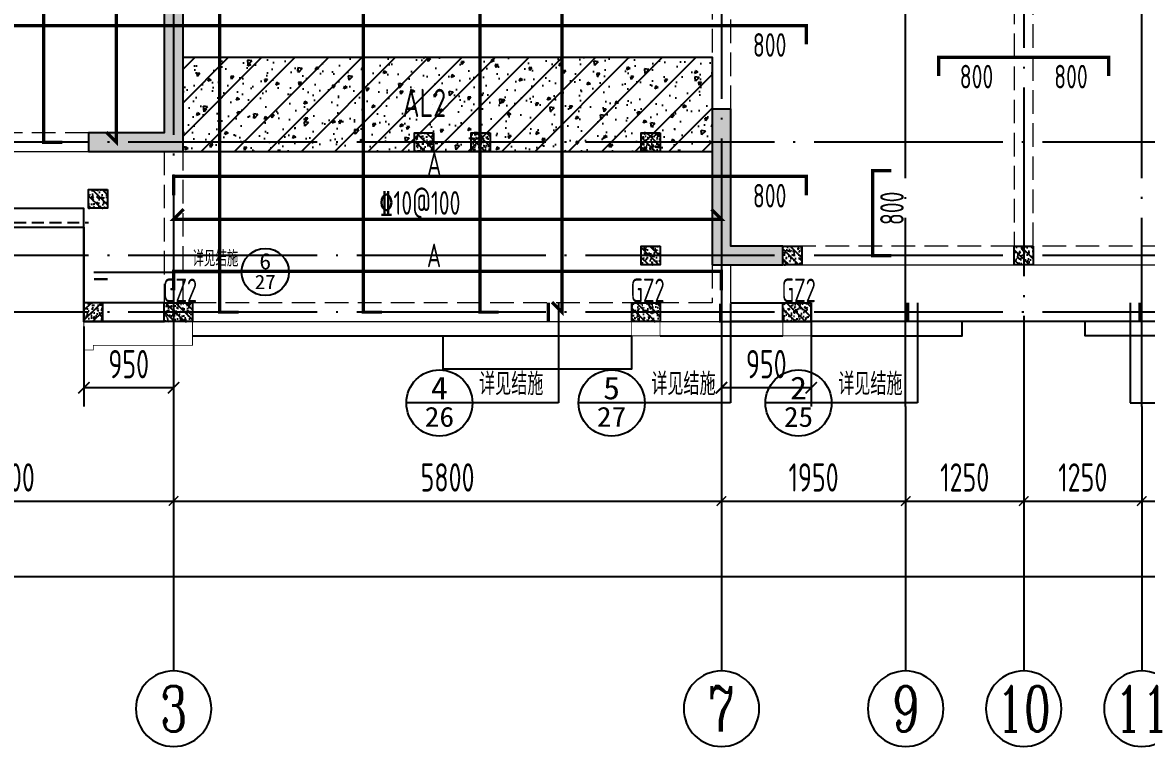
# Model space of a CAD drawing. Extents: x -668857 to 143095, y -247466 to 228182.
# Drawn here: x -212830 to -200930, y 124194 to 131862 of the extents above; entities that cross this region are included whole.
import ezdxf
from ezdxf.enums import TextEntityAlignment as Align

# ---------------------------------------------------------------- set-up
doc = ezdxf.new("R2010")
doc.units = 0
doc.header["$LTSCALE"] = 1000
for name, pattern in [('DASH', [0.35, 0.25, -0.1]), ('DOTE', [2.42, 2, -0.2, 0.02, -0.2]), ('HIDDEN', [0.375, 0.25, -0.125])]:
    doc.linetypes.add(name, pattern=pattern)
doc.layers.get('0').update_dxf_attribs({"linetype": 'CONTINUOUS'})
doc.layers.get('DEFPOINTS').update_dxf_attribs({"linetype": 'CONTINUOUS'})
for name, color, linetype in [('A-AXIS', 1, 'CONTINUOUS'), ('A-DOTE', 10, 'DOTE'), ('AXIS_NUM', 7, 'CONTINUOUS'), ('BEAM', 4, 'DASH'), ('BEAM_CON', 4, 'CONTINUOUS'), ('DIM_IDEN', 67, 'CONTINUOUS'), ('PUB_TEXT', 2, 'CONTINUOUS'), ('ROOF', 183, 'CONTINUOUS'), ('S-B板边线', 2, 'CONTINUOUS'), ('S-B板配筋', 6, 'CONTINUOUS'), ('S-B板配筋号', 7, 'CONTINUOUS'), ('S-L主梁线', 4, 'DASH'), ('S-Q墙填充', 252, 'CONTINUOUS'), ('S-Q墙实线', 6, 'CONTINUOUS'), ('S-Q墙标注', 3, 'CONTINUOUS'), ('S-Y一般标注', 3, 'CONTINUOUS'), ('S-构造柱', 212, 'CONTINUOUS'), ('S-构造柱编号', 130, 'CONTINUOUS'), ('TEXT', 2, 'CONTINUOUS'), ('水平筋标注', 7, 'CONTINUOUS'), ('看线', 251, 'CONTINUOUS')]:
    doc.layers.add(name, color=color, linetype=linetype)
doc.layers.add('配箍校核', color=34, linetype='CONTINUOUS', plot=False)
doc.styles.add('_TCH_AXIS', font='COMPLEX', dxfattribs={"bigfont": 'GBCBIG'})
doc.styles.add('_TCH_LABEL', font='simhei.ttf')
doc.styles.add('TSSD_Axis', font='complex.shx', dxfattribs={"width": 0.7, "bigfont": 'hztxt.shx'})
doc.styles.add('TSSD_DIMENSION', font='Tssdeng.shx', dxfattribs={"width": 0.7, "bigfont": 'tssdchn.shx'})
doc.styles.add('TSSD_REIN', font='tssdeng.shx', dxfattribs={"width": 0.7, "height": 300, "bigfont": 'tssdchn.shx'})
doc.styles.add('结构文字', font='zstxt.shx', dxfattribs={"width": 0.7, "bigfont": 'zshz.shx'})
doc.dimstyles.new('STRUCK', dxfattribs={"dimtxt": 400, "dimasz": 121, "dimexe": 200, "dimexo": 150, "dimgap": 115, "dimtad": 1, "dimdec": 0, "dimdsep": 46, "dimtxsty": '结构文字', "dimblk": 'ARCHTICK', "dimcen": 400, "dimclrd": 3, "dimclre": 3, "dimclrt": 7, "dimadec": 0, "dimazin": 0, "dimtfac": 1, "dimtdec": 0, "dimtix": 1, "dimtmove": 2, "dimatfit": 3, "dimldrblk": '_DIMX', "dimfxl": 0, "dimtolj": 1, "dimtzin": 0, "dimarcsym": 0})
doc.dimstyles.new('TSSD_100_100', dxfattribs={"dimtxt": 300, "dimasz": 100, "dimexe": 100, "dimexo": 250, "dimgap": 100, "dimtad": 1, "dimdec": 0, "dimzin": 0, "dimdsep": 46, "dimtxsty": 'TSSD_DIMENSION', "dimblk": 'ARCHTICK', "dimcen": 0, "dimdle": 100, "dimclrt": 7, "dimadec": 0, "dimazin": 0, "dimtfac": 1, "dimtdec": 0, "dimtix": 1, "dimtmove": 2, "dimatfit": 3, "dimldrblk": 'ARCHTICK', "dimfxl": 0, "dimtolj": 1, "dimtzin": 0, "dimarcsym": 0})

# ---------------------------------------------------------------- blocks, each defined once
blk = doc.blocks.new('ts_axno')
at = {"color": 0, "linetype": 'ByBlock', "lineweight": -2}
blk.add_circle((0, 0), 0.5, dxfattribs=at)
at = {"color": 0, "linetype": 'ByBlock', "lineweight": -2, "style": 'TSSD_Axis', "width": 0.7}
blk.add_attdef('A', text='', height=0.6, dxfattribs=at).set_placement((0, 0), align=Align.MIDDLE_CENTER)
blk = doc.blocks.new('_ArchTick')
at = {"color": 0, "linetype": 'ByBlock', "const_width": 0.15}
blk.add_lwpolyline([(-0.5, -0.5), (0.5, 0.5)], dxfattribs=at)
blk = doc.blocks.new('*D256')
at = {"layer": 'DEFPOINTS', "color": 0}
for p in [(8100, 3600), (13900, 3600), (13900, 2600)]:
    blk.add_point(p, dxfattribs=at)
at = {"layer": 'S-Y一般标注', "color": 0, "lineweight": -2}
for p, q in [((8100, 3350), (8100, 2500)), ((13900, 3350), (13900, 2500)), ((8000, 2600), (14000, 2600))]:
    blk.add_line(p, q, dxfattribs=at)
at = {"layer": 'S-Y一般标注', "color": 0, "lineweight": -2, "xscale": 100, "yscale": 100, "zscale": 100, "rotation": 180}
blk.add_blockref('_ArchTick', (8100, 2600), dxfattribs=at)
at = {"layer": 'S-Y一般标注', "color": 0, "lineweight": -2, "xscale": 100, "yscale": 100, "zscale": 100}
blk.add_blockref('_ArchTick', (13900, 2600), dxfattribs=at)
at = {"layer": 'S-Y一般标注', "color": 7, "insert": (11000, 2850), "char_height": 300, "attachment_point": 5, "style": 'TSSD_DIMENSION'}
blk.add_mtext('\\A1;5800', dxfattribs=at)
blk = doc.blocks.new('*D257')
at = {"layer": 'DEFPOINTS', "color": 0}
for p in [(18350, 3600), (20300, 3600), (20300, 2600)]:
    blk.add_point(p, dxfattribs=at)
at = {"layer": 'S-Y一般标注', "color": 0, "lineweight": -2}
for p, q in [((18350, 3350), (18350, 2500)), ((20300, 3350), (20300, 2500)), ((18250, 2600), (20400, 2600))]:
    blk.add_line(p, q, dxfattribs=at)
at = {"layer": 'S-Y一般标注', "color": 0, "lineweight": -2, "xscale": 100, "yscale": 100, "zscale": 100, "rotation": 180}
blk.add_blockref('_ArchTick', (18350, 2600), dxfattribs=at)
at = {"layer": 'S-Y一般标注', "color": 0, "lineweight": -2, "xscale": 100, "yscale": 100, "zscale": 100}
blk.add_blockref('_ArchTick', (20300, 2600), dxfattribs=at)
at = {"layer": 'S-Y一般标注', "color": 7, "insert": (19325, 2850), "char_height": 300, "attachment_point": 5, "style": 'TSSD_DIMENSION'}
blk.add_mtext('\\A1;1950', dxfattribs=at)
blk = doc.blocks.new('*D264')
at = {"layer": 'DEFPOINTS', "color": 0}
for p in [(4600, 3600), (54600, 3600), (54600, 1800)]:
    blk.add_point(p, dxfattribs=at)
at = {"layer": 'S-Y一般标注', "color": 0, "lineweight": -2}
for p, q in [((4600, 3350), (4600, 1700)), ((54600, 3350), (54600, 1700)), ((4500, 1800), (54700, 1800))]:
    blk.add_line(p, q, dxfattribs=at)
at = {"layer": 'S-Y一般标注', "color": 0, "lineweight": -2, "xscale": 100, "yscale": 100, "zscale": 100, "rotation": 180}
blk.add_blockref('_ArchTick', (4600, 1800), dxfattribs=at)
at = {"layer": 'S-Y一般标注', "color": 0, "lineweight": -2, "xscale": 100, "yscale": 100, "zscale": 100}
blk.add_blockref('_ArchTick', (54600, 1800), dxfattribs=at)
at = {"layer": 'S-Y一般标注', "color": 7, "insert": (29600, 2050), "char_height": 300, "attachment_point": 5, "style": 'TSSD_DIMENSION'}
blk.add_mtext('\\A1;50000', dxfattribs=at)
blk = doc.blocks.new('*D265')
at = {"layer": 'DEFPOINTS', "color": 0}
for p in [(15850, 3600), (17100, 3600), (17100, 2600)]:
    blk.add_point(p, dxfattribs=at)
at = {"layer": 'S-Y一般标注', "color": 0, "lineweight": -2}
for p, q in [((15850, 3350), (15850, 2500)), ((17100, 3350), (17100, 2500)), ((15750, 2600), (17200, 2600))]:
    blk.add_line(p, q, dxfattribs=at)
at = {"layer": 'S-Y一般标注', "color": 0, "lineweight": -2, "xscale": 100, "yscale": 100, "zscale": 100, "rotation": 180}
blk.add_blockref('_ArchTick', (15850, 2600), dxfattribs=at)
at = {"layer": 'S-Y一般标注', "color": 0, "lineweight": -2, "xscale": 100, "yscale": 100, "zscale": 100}
blk.add_blockref('_ArchTick', (17100, 2600), dxfattribs=at)
at = {"layer": 'S-Y一般标注', "color": 7, "insert": (16475, 2850), "char_height": 300, "attachment_point": 5, "style": 'TSSD_DIMENSION'}
blk.add_mtext('\\A1;1250', dxfattribs=at)
blk = doc.blocks.new('*D266')
at = {"layer": 'DEFPOINTS', "color": 0}
for p in [(4600, 3600), (8100, 3600), (8100, 2600)]:
    blk.add_point(p, dxfattribs=at)
at = {"layer": 'S-Y一般标注', "color": 0, "lineweight": -2}
for p, q in [((4600, 3350), (4600, 2500)), ((8100, 3350), (8100, 2500)), ((4500, 2600), (8200, 2600))]:
    blk.add_line(p, q, dxfattribs=at)
at = {"layer": 'S-Y一般标注', "color": 0, "lineweight": -2, "xscale": 100, "yscale": 100, "zscale": 100, "rotation": 180}
blk.add_blockref('_ArchTick', (4600, 2600), dxfattribs=at)
at = {"layer": 'S-Y一般标注', "color": 0, "lineweight": -2, "xscale": 100, "yscale": 100, "zscale": 100}
blk.add_blockref('_ArchTick', (8100, 2600), dxfattribs=at)
at = {"layer": 'S-Y一般标注', "color": 7, "insert": (6350, 2850), "char_height": 300, "attachment_point": 5, "style": 'TSSD_DIMENSION'}
blk.add_mtext('\\A1;3500', dxfattribs=at)
blk = doc.blocks.new('*D285')
at = {"layer": 'DEFPOINTS', "color": 0}
for p in [(13900, 3600), (15850, 3600), (15850, 2600)]:
    blk.add_point(p, dxfattribs=at)
at = {"layer": 'S-Y一般标注', "color": 0, "lineweight": -2}
for p, q in [((13900, 3350), (13900, 2500)), ((15850, 3350), (15850, 2500)), ((13800, 2600), (15950, 2600))]:
    blk.add_line(p, q, dxfattribs=at)
at = {"layer": 'S-Y一般标注', "color": 0, "lineweight": -2, "xscale": 100, "yscale": 100, "zscale": 100, "rotation": 180}
blk.add_blockref('_ArchTick', (13900, 2600), dxfattribs=at)
at = {"layer": 'S-Y一般标注', "color": 0, "lineweight": -2, "xscale": 100, "yscale": 100, "zscale": 100}
blk.add_blockref('_ArchTick', (15850, 2600), dxfattribs=at)
at = {"layer": 'S-Y一般标注', "color": 7, "insert": (14875, 2850), "char_height": 300, "attachment_point": 5, "style": 'TSSD_DIMENSION'}
blk.add_mtext('\\A1;1950', dxfattribs=at)
blk = doc.blocks.new('*D286')
at = {"layer": 'DEFPOINTS', "color": 0}
for p in [(17100, 3600), (18350, 3600), (18350, 2600)]:
    blk.add_point(p, dxfattribs=at)
at = {"layer": 'S-Y一般标注', "color": 0, "lineweight": -2}
for p, q in [((17100, 3350), (17100, 2500)), ((18350, 3350), (18350, 2500)), ((17000, 2600), (18450, 2600))]:
    blk.add_line(p, q, dxfattribs=at)
at = {"layer": 'S-Y一般标注', "color": 0, "lineweight": -2, "xscale": 100, "yscale": 100, "zscale": 100, "rotation": 180}
blk.add_blockref('_ArchTick', (17100, 2600), dxfattribs=at)
at = {"layer": 'S-Y一般标注', "color": 0, "lineweight": -2, "xscale": 100, "yscale": 100, "zscale": 100}
blk.add_blockref('_ArchTick', (18350, 2600), dxfattribs=at)
at = {"layer": 'S-Y一般标注', "color": 7, "insert": (17725, 2850), "char_height": 300, "attachment_point": 5, "style": 'TSSD_DIMENSION'}
blk.add_mtext('\\A1;1250', dxfattribs=at)
blk = doc.blocks.new('20210729.03492876')
at = {"color": 30, "const_width": 8}
for points in [[(2850, 500), (2850, 200), (2950, 200), (2950, 250), (4000, 250), (4000, 500)], [(8650, 500), (8650, 350), (8950, 350), (8950, 500)], [(10250, 500), (10250, 350), (10550, 350), (10550, 500)]]:
    blk.add_lwpolyline(points, dxfattribs=at)
at = {"layer": '看线', "color": 201}
blk.add_lwpolyline([(10300, 13200), (10300, 11800), (8200, 11800), (8200, 11000), (1800, 11000), (1800, 10000), (0, 10000), (0, 1500), (2850, 1500)], dxfattribs=at)
at = {"layer": '看线', "color": 201, "linetype": 'HIDDEN', "ltscale": 0.5}
blk.add_lwpolyline([(10350, 13200), (10350, 11750), (8250, 11750), (8250, 10950), (1850, 10950), (1850, 9950), (50, 9950), (50, 1550), (2900, 1550)], dxfattribs=at)
at = {"layer": '看线', "color": 202, "ltscale": 0.5}
for points in [[(2850, 1500), (2850, 500)], [(10550, 500), (10550, 350), (12150, 350), (12150, 500)], [(15050, 500), (15050, 350), (13450, 350), (13450, 500)], [(4000, 350), (8650, 350)], [(6650, 350), (6650, 0), (8650, 0), (8650, 350)], [(8950, 350), (10250, 350)]]:
    blk.add_lwpolyline(points, dxfattribs=at)
blk = doc.blocks.new('20210729.04150611')
at = {"layer": 'S-B板边线'}
for points in [[(-28155, -31892), (-28155, -31893), (-29005, -31893), (-29005, -30693), (-31655, -30693), (-31655, -30093)], [(-15955, -31892), (-22155, -31892)]]:
    blk.add_lwpolyline(points, dxfattribs=at)
blk = doc.blocks.new('20210807.15313138')
at = {"layer": 'S-Q墙填充'}
h = blk.add_hatch(color=252, dxfattribs=at)
h.dxf.hatch_style = 1
h.paths.add_polyline_path([(64616, 60290), (64416, 60290), (64416, 58840), (63716, 58840), (63616, 58840), (63616, 58640), (63716, 58640), (64616, 58640)])
h = blk.add_hatch(color=252, dxfattribs=at)
h.dxf.hatch_style = 1
h.paths.add_polyline_path([(70216, 57440), (70966, 57440), (70966, 57640), (70416, 57640), (70416, 59090), (70216, 59090)])
at = {"layer": 'BEAM_CON'}
for p, q in [((63566, 57040), (63566, 56840)), ((64416, 57040), (63566, 57040)), ((70416, 57040), (71266, 57040)), ((71266, 56840), (71266, 57040)), ((64516, 56840), (63566, 56840)), ((70316, 56840), (71266, 56840))]:
    blk.add_line(p, q, dxfattribs=at)
at = {"layer": 'S-L主梁线', "linetype": 'DASH', "lineweight": 18}
for p, q in [((73416, 61640), (73416, 57640)), ((73616, 57640), (73616, 61640)), ((70216, 60640), (70216, 59090)), ((70416, 59090), (70416, 60640)), ((63616, 58840), (61116, 58840)), ((64416, 58640), (64416, 57040)), ((64616, 57040), (64616, 58640)), ((73416, 57640), (70966, 57640)), ((76066, 57640), (73616, 57640)), ((70216, 57440), (70216, 57040)), ((70216, 57040), (64616, 57040))]:
    blk.add_line(p, q, dxfattribs=at)
at = {"layer": 'S-L主梁线', "linetype": 'ByBlock', "lineweight": 18}
for p, q in [((61116, 58640), (63616, 58640)), ((70416, 57040), (70416, 57440)), ((70966, 57440), (73516, 57440)), ((73516, 57440), (76066, 57440)), ((64416, 56840), (70416, 56840))]:
    blk.add_line(p, q, dxfattribs=at)
at = {"layer": 'S-Q墙实线'}
blk.add_lwpolyline([(63716, 58840), (63616, 58840), (63616, 58640), (63716, 58640), (64616, 58640), (64616, 60290), (64416, 60290), (64416, 58840), (63716, 58840)], dxfattribs=at)
blk.add_lwpolyline([(70216, 57440), (70966, 57440), (70966, 57640), (70416, 57640), (70416, 59090), (70216, 59090)], close=True, dxfattribs=at)
blk = doc.blocks.new('20210730.02141516')
at = {"layer": 'S-构造柱'}
h = blk.add_hatch(dxfattribs=at)
h.set_pattern_fill('ARMORED', color=256, scale=15, angle=-90, style=0)
h.set_pattern_definition([(320, (-154189.41, 3278673.45), (-9.4128202, -107.5890274), [11.25, -123.75]), (265, (-154189.41, 3278673.45), (112.82882, 20.8127), [9, -99]), (10.4514, (-154190.19, 3278664.49), (103.4159313, -86.7764073), [9.5610285, -105.1713168]), (316.1842, (-154159.41, 3278673.45), (-24.827852, -160.0861573), [16.875, -185.625]), (6.6356, (-154161.48, 3278660.11), (146.117681, -140.199406), [14.341543, -157.75695]), (261.1842, (-154159.41, 3278673.45), (146.11779, -140.199292), [13.5, -148.5]), (291, (-154166.91, 3278658.45), (-60.3928336, -89.5360578), [11.25, -123.75]), (236, (-154166.91, 3278658.45), (108.7725068, -36.4972998), [9, -99]), (341.4514, (-154171.94, 3278650.99), (48.3795745, -126.0333943), [9.5610285, -105.1713168]), (307.5, (-154189.41, 3278673.454), (49.93407807, -1.8239783), [0, -97.8, 0, -100.5, 0, -99.375]), (277.5, (-154189.41, 3278673.454), (59.1617568, -39.4604306), [0, -57.3, 0, -95.55, 0, -37.875]), (237.5, (-154189.41, 3278706.904), (-3.38323076, -80.07336543), [0, -37.5, 0, -117, 0, -155.25]), (227.5, (-154189.41, 3278721.904), (15.0157473, -87.4779254), [0, -48.75, 0, -77.7, 0, -110.25]), (315, (-154189.41, 3278673.454), (53.0330086, 53.0330086), [])])
h.paths.add_polyline_path([(200, 200), (200, 0), (0, 0), (0, 200)])
blk.add_lwpolyline([(200, 200), (200, 0), (0, 0), (0, 200)], close=True, dxfattribs=at)
blk = doc.blocks.new('20210809.18224761')
at = {"layer": 'S-构造柱'}
h = blk.add_hatch(dxfattribs=at)
h.set_pattern_fill('ARMORED', color=256, scale=15, angle=-90, style=0)
h.set_pattern_definition([(320, (-154189.41, 3278673.45), (-9.4128202, -107.5890274), [11.25, -123.75]), (265, (-154189.41, 3278673.45), (112.82882, 20.8127), [9, -99]), (10.4514, (-154190.19, 3278664.49), (103.4159313, -86.7764073), [9.5610285, -105.1713168]), (316.1842, (-154159.41, 3278673.45), (-24.827852, -160.0861573), [16.875, -185.625]), (6.6356, (-154161.48, 3278660.11), (146.117681, -140.199406), [14.341543, -157.75695]), (261.1842, (-154159.41, 3278673.45), (146.11779, -140.199292), [13.5, -148.5]), (291, (-154166.91, 3278658.45), (-60.3928336, -89.5360578), [11.25, -123.75]), (236, (-154166.91, 3278658.45), (108.7725068, -36.4972998), [9, -99]), (341.4514, (-154171.94, 3278650.99), (48.3795745, -126.0333943), [9.5610285, -105.1713168]), (307.5, (-154189.41, 3278673.454), (49.93407807, -1.8239783), [0, -97.8, 0, -100.5, 0, -99.375]), (277.5, (-154189.41, 3278673.454), (59.1617568, -39.4604306), [0, -57.3, 0, -95.55, 0, -37.875]), (237.5, (-154189.41, 3278706.904), (-3.38323076, -80.07336543), [0, -37.5, 0, -117, 0, -155.25]), (227.5, (-154189.41, 3278721.904), (15.0157473, -87.4779254), [0, -48.75, 0, -77.7, 0, -110.25]), (315, (-154189.41, 3278673.454), (53.0330086, 53.0330086), [])])
h.paths.add_polyline_path([(300, 200), (300, 0), (0, 0), (0, 200)])
blk.add_lwpolyline([(300, 200), (300, 0), (0, 0), (0, 200)], close=True, dxfattribs=at)
blk = doc.blocks.new('20210809.18235135')
at = {"layer": '配箍校核'}
blk.add_blockref('20210809.18224761', (12, 0), dxfattribs=at)
at = {"layer": 'S-构造柱编号', "color": 2, "linetype": 'ByBlock', "style": 'TSSD_REIN', "width": 0.65}
blk.add_text('GZ2', height=250, dxfattribs=at).set_placement((0, 206, 0))
blk = doc.blocks.new('20210809.18285270')
at = {"layer": 'ROOF'}
for p in [(6150, 1800), (6750, 1800), (8550, 1800), (10050, 600), (12500, 600)]:
    blk.add_blockref('20210730.02141516', p, dxfattribs=at)
at = {"layer": 'ROOF', "rotation": 359.9999999538236}
for p in [(2700, 1200), (8550, 600)]:
    blk.add_blockref('20210730.02141516', p, dxfattribs=at)
at = {"layer": 'ROOF', "xscale": -1, "rotation": 4.61764226855621e-08}
blk.add_blockref('20210730.02141516', (2850, 0), dxfattribs=at)
at = {"layer": '配箍校核'}
for p in [(3488, 0), (8438, 0), (10038, 0)]:
    blk.add_blockref('20210809.18235135', p, dxfattribs=at)
blk = doc.blocks.new('*D464')
at = {"layer": 'DEFPOINTS', "color": 0}
for p in [(-212209, -11759), (-211259, -11759), (-212209, -12559)]:
    blk.add_point(p, dxfattribs=at)
at = {"layer": 'S-Q墙标注', "color": 3, "lineweight": -2}
for p, q in [((-212209, -11909), (-212209, -12759)), ((-211259, -11909), (-211259, -12759)), ((-211259, -12559), (-212209, -12559))]:
    blk.add_line(p, q, dxfattribs=at)
at = {"layer": 'S-Q墙标注', "color": 3, "lineweight": -2, "xscale": 121, "yscale": 121, "zscale": 121, "rotation": 180}
blk.add_blockref('_ArchTick', (-212209, -12559), dxfattribs=at)
at = {"layer": 'S-Q墙标注', "color": 3, "lineweight": -2, "xscale": 121, "yscale": 121, "zscale": 121}
blk.add_blockref('_ArchTick', (-211259, -12559), dxfattribs=at)
at = {"layer": 'S-Q墙标注', "color": 7, "insert": (-211734, -12309), "char_height": 300, "attachment_point": 5, "style": 'TSSD_REIN'}
blk.add_mtext('\\A1;950', dxfattribs=at)
blk = doc.blocks.new('_DIMX')
blk.add_line((-150, 0), (150, 0))
at = {"const_width": 50}
blk.add_lwpolyline([(-70, -70), (70, 70)], dxfattribs=at)
blk = doc.blocks.new('*D465')
at = {"layer": 'DEFPOINTS', "color": 0}
for p in [(-205459, -11759), (-204509, -11759), (-205459, -12559)]:
    blk.add_point(p, dxfattribs=at)
at = {"layer": 'S-Q墙标注', "color": 3, "lineweight": -2}
for p, q in [((-205459, -11909), (-205459, -12759)), ((-204509, -11909), (-204509, -12759)), ((-204509, -12559), (-205459, -12559))]:
    blk.add_line(p, q, dxfattribs=at)
at = {"layer": 'S-Q墙标注', "color": 3, "lineweight": -2, "xscale": 121, "yscale": 121, "zscale": 121, "rotation": 180}
blk.add_blockref('_ArchTick', (-205459, -12559), dxfattribs=at)
at = {"layer": 'S-Q墙标注', "color": 3, "lineweight": -2, "xscale": 121, "yscale": 121, "zscale": 121}
blk.add_blockref('_ArchTick', (-204509, -12559), dxfattribs=at)
at = {"layer": 'S-Q墙标注', "color": 7, "insert": (-204984, -12309), "char_height": 300, "attachment_point": 5, "style": 'TSSD_REIN'}
blk.add_mtext('\\A1;950', dxfattribs=at)
blk = doc.blocks.new('20210810.07371259')
at = {"layer": 'DIM_IDEN'}
for p, q in [((4973, 2530), (5420, 2530)), ((5420, 2530), (6536, 2530)), ((7036, 2530), (6536, 2530)), ((9889, 2205), (9889, 1143)), ((11712, 2195), (11712, 1143)), ((13691, 2205), (13691, 1143)), ((15941, 2205), (15941, 1143)), ((8980, 1143), (8280, 1143)), ((9889, 1143), (8980, 1143)), ((10803, 1143), (10103, 1143)), ((11712, 1143), (10803, 1143)), ((12782, 1143), (12082, 1143)), ((13691, 1143), (12782, 1143)), ((15941, 1143), (16850, 1143))]:
    blk.add_line(p, q, dxfattribs=at)
for points, const_width in [([(4973, 2455), (5116, 2455)], 25), ([(9784, 2205), (9784, 2005)], 35), ([(11607, 2195), (11607, 1995)], 35), ([(13586, 2205), (13586, 2005)], 35), ([(16046, 2205), (16046, 2005)], 35)]:
    blk.add_lwpolyline(points, dxfattribs=dict(at, const_width=const_width))
for centre, radius in [((6786, 2530), 250), ((8630, 1143), 350), ((10453, 1143), 350), ((12432, 1143), 350)]:
    blk.add_circle(centre, radius, dxfattribs=at)
at = {"layer": 'PUB_TEXT', "style": '_TCH_AXIS'}
for height, p in [(168.8, (6015, 2589)), (236.3, (9050, 1226)), (236.3, (10873, 1226)), (236.3, (12852, 1226))]:
    blk.add_text('详见结施', height=height, dxfattribs=at).set_placement(p)
at = {"layer": 'PUB_TEXT', "style": '_TCH_LABEL'}
for s, height, width, p, p2 in [('6', 173, 1.011364, (6723, 2558), (6849, 2558)), ('27', 151.1, 1.022989, (6675, 2350), (6897, 2350)), ('4', 241, 1.034884, (8540, 1182), (8720, 1182)), ('5', 241, 1.028902, (10363, 1182), (10542, 1182)), ('2', 241, 1.022989, (12343, 1182), (12521, 1182)), ('26', 211.6, 1.022989, (8474, 891), (8786, 891)), ('27', 211.6, 1.022989, (10297, 891), (10608, 891)), ('25', 212.7, 1.00565, (12278, 890), (12586, 890))]:
    blk.add_text(s, height=height, dxfattribs=dict(at, width=width)).set_placement(p, p2, align=Align.FIT)
blk = doc.blocks.new('20210726.16350016')
at = {"layer": 'A-AXIS'}
for p, q in [((8100, 3600), (8100, 800)), ((13900, 3600), (13900, 800)), ((15850, 3600), (15850, 800)), ((17100, 3600), (17100, 800)), ((18350, 3600.1), (18350, 800.1))]:
    blk.add_line(p, q, dxfattribs=at)
at = {"layer": 'A-DOTE'}
for p, q in [((13900.2, 13700), (13900, 3600)), ((15850, 3600), (15850, 11500)), ((18350, 3600.1), (18350, 11500)), ((8100, 10900), (8100, 3600)), ((17100, 9400), (17100, 3600)), ((55600, 6400), (3600, 6400)), ((55600, 5200), (3600, 5200)), ((55600, 4600), (3600, 4600))]:
    blk.add_line(p, q, dxfattribs=at)
at = {"layer": 'A-AXIS'}
ref = blk.add_blockref('ts_axno', (8100, 400), dxfattribs=dict(at, xscale=-800, yscale=800, zscale=800, rotation=180))
ref.add_attrib('2', '3', dxfattribs={"layer": 'AXIS_NUM', "height": 480, "style": 'TSSD_Axis', "width": 0.7}).set_placement((8100, 400), align=Align.MIDDLE_CENTER)
ref = blk.add_blockref('ts_axno', (13900, 400), dxfattribs=dict(at, xscale=-800, yscale=800, zscale=800, rotation=180))
ref.add_attrib('5', '7', dxfattribs={"layer": 'AXIS_NUM', "height": 480, "style": 'TSSD_Axis', "width": 0.7}).set_placement((13900, 400), align=Align.MIDDLE_CENTER)
ref = blk.add_blockref('ts_axno', (15850, 400), dxfattribs=dict(at, xscale=-800, yscale=800, zscale=800, rotation=180))
ref.add_attrib('5', '9', dxfattribs={"layer": 'AXIS_NUM', "height": 480, "style": 'TSSD_Axis', "width": 0.7}).set_placement((15850, 400), align=Align.MIDDLE_CENTER)
ref = blk.add_blockref('ts_axno', (17100, 400), dxfattribs=dict(at, xscale=-800, yscale=800, zscale=800, rotation=180))
ref.add_attrib('8', '10', dxfattribs={"layer": 'AXIS_NUM', "height": 480, "style": 'TSSD_Axis', "width": 0.7}).set_placement((17100, 400), align=Align.MIDDLE_CENTER)
ref = blk.add_blockref('ts_axno', (18350, 400.1), dxfattribs=dict(at, xscale=-800, yscale=800, zscale=800, rotation=180))
ref.add_attrib('5', '11', dxfattribs={"layer": 'AXIS_NUM', "height": 480, "style": 'TSSD_Axis', "width": 0.7}).set_placement((18350, 400.1), align=Align.MIDDLE_CENTER)
at = {"layer": 'S-Y一般标注'}
for base, p1, p2, picture, middle in [((54600, 1800), (4600, 3600), (54600, 3600), '*D264', (29600, 2050)), ((8100, 2600), (4600, 3600), (8100, 3600), '*D266', (6350, 2850)), ((13900, 2600), (8100, 3600), (13900, 3600), '*D256', (11000, 2850)), ((15850, 2600), (13900, 3600), (15850, 3600), '*D285', (14875, 2850)), ((17100, 2600), (15850, 3600), (17100, 3600), '*D265', (16475, 2850)), ((18350, 2600), (17100, 3600), (18350, 3600), '*D286', (17725, 2850)), ((20300, 2600), (18350, 3600), (20300, 3600), '*D257', (19325, 2850))]:
    dim = blk.add_linear_dim(base=base, p1=p1, p2=p2, dimstyle='TSSD_100_100', dxfattribs=at)
    dim.commit()
    dim.dimension.update_dxf_attribs({"geometry": picture, "text_midpoint": middle})
blk = doc.blocks.new('20210810.19092027')
at = {"layer": 'S-Q墙标注'}
for base, p1, p2, picture, middle in [((87767.8, 54374), (88717.8, 55174), (87767.8, 55174), '*D464', (88242.8, 54624)), ((94517.8, 54374), (95467.8, 55174), (94517.8, 55174), '*D465', (94992.8, 54624))]:
    dim = blk.add_linear_dim(base=base, p1=p1, p2=p2, angle=180, dimstyle='STRUCK', override={"dimtxt": 300, "dimgap": 100, "dimtxsty": 'TSSD_REIN'}, dxfattribs=at)
    dim.commit()
    dim.dimension.update_dxf_attribs({"geometry": picture, "text_midpoint": middle, "insert": (299976.5, 66933)})

msp = doc.modelspace()

# ---------------------------------------------------------------- hatches: boundary and pattern name
at = {"layer": 'BEAM', "linetype": 'ByBlock'}
h = msp.add_hatch(dxfattribs=at)
h.set_pattern_fill('ARMORED', color=252, scale=50, angle=180, style=0)
h.set_pattern_definition([(230, (-428801.02, 2044915.24), (-358.63009, 31.376067), [37.5, -412.5]), (175, (-428801.02, 2044915.24), (69.37567, -376.09607), [30, -330]), (280.4514, (-428830.9, 2044917.85), (-289.25469, -344.71977), [31.870095, -350.571056]), (226.1842, (-428801.02, 2044815.24), (-533.62052, 82.75951), [56.25, -618.75]), (276.6356, (-428845.5, 2044822.13), (-467.33135, -487.05894), [47.80514, -525.8565]), (171.1842, (-428801, 2044815.24), (-467.33097, -487.0593), [45, -495]), (201, (-428851.02, 2044840.24), (-298.453526, 201.309445), [37.5, -412.5]), (146, (-428851.02, 2044840.24), (-121.657666, -362.57502), [30, -330]), (251.4514, (-428875.9, 2044857), (-420.111314, -161.26525), [31.870095, -350.571056]), (217.5, (-428801.02, 2044915.24), (-6.079928, -166.446927), [0, -326, 0, -335, 0, -331.25]), (187.5, (-428801.02, 2044915.24), (-131.534769, -197.205856), [0, -191, 0, -318.5, 0, -126.25]), (147.5, (-428689.52, 2044915.24), (-266.911218, 11.277436), [0, -125, 0, -390, 0, -517.5]), (137.5, (-428639.52, 2044915.24), (-291.593085, -50.05249), [0, -162.5, 0, -259, 0, -367.5]), (225, (-428801.02, 2044915.24), (176.776695, -176.776695), [])])
h.paths.add_polyline_path([(-205529.89, 130493.93), (-211129.89, 130493.93), (-211129.89, 131493.93), (-205529.89, 131493.93)])

# ---------------------------------------------------------------- linework, layer by layer
msp.add_lwpolyline([(-205529.89, 130493.93), (-211129.89, 130493.93), (-211129.89, 131493.93), (-205529.89, 131493.93)], close=True, dxfattribs=at)
at = {"layer": 'S-B板配筋', "lineweight": 35, "const_width": 35}
for points in [[(-207786.85, 128794.1), (-207986.85, 128794.1), (-207986.85, 138893.93), (-207786.85, 138893.93)], [(-212406.83, 130593.93), (-212606.83, 130593.93), (-212606.83, 135993.94), (-212406.83, 135993.94)], [(-210541.06, 128794.1), (-210741.06, 128794.1), (-210741.06, 135993.94), (-210541.06, 135993.94)], [(-209022.56, 128794.1), (-209222.56, 128794.1), (-209222.56, 135693.94), (-209022.56, 135693.94)], [(-211942.66, 130700), (-211836.59, 130593.93), (-211836.59, 135093.93), (-211942.66, 134987.87)], [(-207224.26, 128900.16), (-207118.2, 128794.1), (-207118.2, 135093.94), (-207224.26, 134987.87)], [(-204529.89, 131629.15), (-204529.89, 131829.15), (-214729.9, 131829.15), (-214729.9, 131629.15)], [(-203129.89, 131293.93), (-203129.89, 131493.93), (-201329.89, 131493.93), (-201329.89, 131293.93)], [(-203629.89, 129393.93), (-203829.89, 129393.93), (-203829.89, 130293.93), (-203629.89, 130293.93)], [(-204529.89, 130032.33), (-204529.89, 130232.33), (-211229.9, 130232.33), (-211229.9, 130032.33)], [(-211123.82, 129883.9), (-211229.89, 129777.84), (-205429.89, 129777.84), (-205535.96, 129883.9)], [(-211229.93, 129026.34), (-211229.93, 129226.34), (-205429.9, 129226.25), (-205429.9, 129026.25)]]:
    msp.add_lwpolyline(points, dxfattribs=at)

# ---------------------------------------------------------------- block references
msp.add_blockref('20210729.03492876', (-215029.9, 128193.93))
at = {"layer": 'A-DOTE'}
msp.add_blockref('20210726.16350016', (-219329.9, 124193.89), dxfattribs=at)
at = {"layer": 'PUB_TEXT'}
msp.add_blockref('20210810.07371259', (-217045.79, 126689.31), dxfattribs=at)
at = {"layer": 'S-B板边线'}
msp.add_blockref('20210729.04150611', (-183174.55, 160586.47), dxfattribs=at)
at = {"layer": 'S-Q墙填充'}
msp.add_blockref('20210807.15313138', (-275745.54, 71854.39), dxfattribs=at)
at = {"layer": '水平筋标注'}
msp.add_blockref('20210810.19092027', (-299947.73, 73619.94), dxfattribs=at)
at = {"layer": '配箍校核'}
msp.add_blockref('20210809.18285270', (-214829.92, 128694.1), dxfattribs=at)

# ---------------------------------------------------------------- texts
at = {"layer": 'S-B板配筋号', "style": 'TSSD_REIN', "width": 0.7}
for p in [(-204920.03, 131749.15), (-202729.89, 131413.93), (-201729.89, 131413.93), (-204920.03, 130152.33)]:
    msp.add_text('800', height=250, dxfattribs=at).set_placement(p, align=Align.TOP_CENTER)
at = {"layer": 'S-B板配筋号', "color": 1, "style": 'TSSD_REIN', "width": 0.7}
for s, p in [('A', (-208545.93, 130243.44)), ('%%13210@100', (-209052, 129826.18))]:
    msp.add_text(s, height=250, dxfattribs=at).set_placement(p)
at = {"layer": 'S-B板配筋号', "style": 'TSSD_REIN', "width": 0.7}
msp.add_text('800', height=250, rotation=449.999992, dxfattribs=at).set_placement((-203749.89, 129893.93), align=Align.TOP_CENTER)
msp.add_text('A', height=250, dxfattribs=at).set_placement((-208548.07, 129270.33))
at = {"layer": 'TEXT', "color": 1, "style": 'TSSD_REIN', "width": 0.7}
msp.add_text('AL2', height=300, dxfattribs=at).set_placement((-208345.17, 130860.05, 0), align=Align.RIGHT)

doc.saveas('drawing.dxf')
